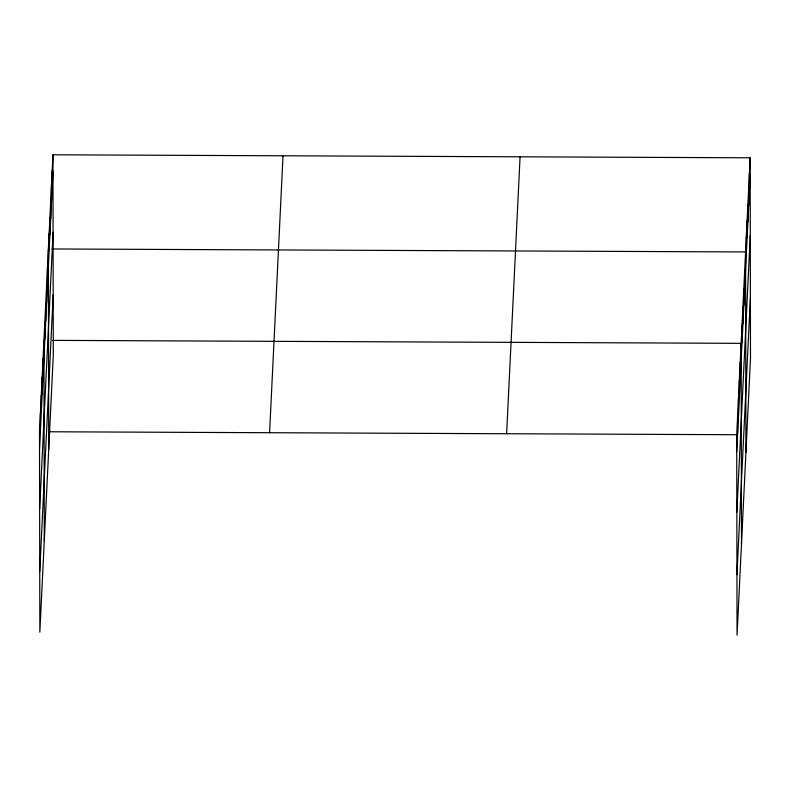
<?xml version="1.0" encoding="UTF-8"?>
<svg xmlns="http://www.w3.org/2000/svg" width="790" height="790" viewBox="0 0 790 790"><rect width="100%" height="100%" fill="white"/><g stroke="black" fill="none" stroke-linecap="round" stroke-linejoin="round"><path stroke-width="1.19" d="M52.95 154.791L39.5 431.725L39.846 632.198L53.295 355.273L52.95 154.791L750.154 157.803L750.5 358.275L737.05 635.209L736.705 434.727L750.154 157.803M39.53 448.671L52.979 171.746M39.638 509.234L53.088 232.309M39.747 571.634L53.197 294.709M269.578 432.713L283.027 155.788M506.627 433.74L520.077 156.805M736.734 451.683L750.184 174.748M736.833 512.246L750.283 235.311M736.942 574.646L750.391 297.712M52.012 248.969L745.582 251.951L745.928 452.433M52.416 340.372L741.139 343.344L741.494 543.816M49.187 431.765L736.705 434.727M749.384 173.494L749.414 190.439M748.624 189.185L748.653 206.131M747.863 204.877L747.893 221.832M747.103 220.568L747.133 237.523M746.343 236.259L746.372 253.215M744.694 270.229L744.723 287.185M743.805 288.508L743.834 305.463M742.916 306.787L742.946 323.742M742.027 325.065L742.057 342.011M740.25 361.623L740.279 378.568M739.361 379.891L739.391 396.847M738.472 398.17L738.502 415.125M737.593 416.449L737.623 433.404M52.189 170.482L52.219 187.437M51.429 186.183L51.459 203.129M50.659 201.875L50.688 218.82M49.898 217.566L49.928 234.512M49.138 233.257L49.168 250.203M48.378 248.949L48.723 449.431M47.489 267.227L47.519 284.173M46.6 285.506L46.63 302.452M45.711 303.785L45.741 320.73M44.823 322.053L44.852 339.009M43.934 340.332L44.289 540.814M43.055 358.611L43.085 375.566M42.166 376.889L42.196 393.845M41.277 395.168L41.307 412.113M40.389 413.447L40.418 430.392"/></g></svg>
